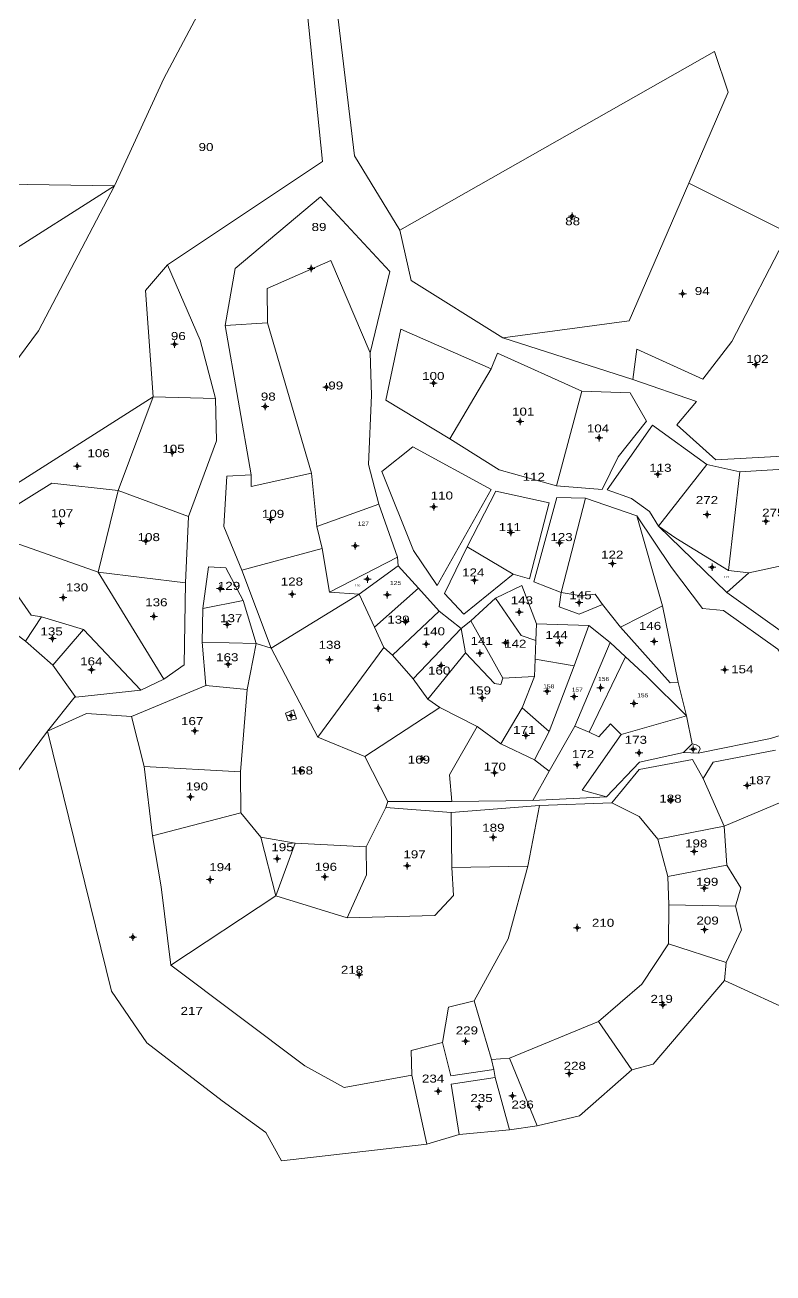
# Model space of a CAD drawing. Header units: metres. Extents: x 550510 to 551644, y 1836484 to 1837530.
# Drawn here: x 551008.6 to 551261.1, y 1836730.6 to 1837151.7 of the extents above; entities that cross this region are included whole.
import ezdxf

# ---------------------------------------------------------------- set-up
doc = ezdxf.new("R2010")
doc.units = ezdxf.units.M
doc.header["$LTSCALE"] = 1.1
doc.layers.add('10', color=7, linetype='Continuous', lineweight=13)
doc.layers.add('11', color=7, linetype='Continuous', lineweight=13)
doc.layers.add('15', color=7, linetype='Continuous')

msp = doc.modelspace()

# ---------------------------------------------------------------- hatches: boundary and pattern name
at = {"layer": '11'}
for points in [[(551193.414, 1837087.202, 1), (551193.114, 1837087.202, 1)], [(551105.371, 1837069.509, 1), (551105.071, 1837069.509, 1)], [(551230.706, 1837061.011, 1), (551230.406, 1837061.011, 1)], [(551059.287, 1837043.945, 1), (551058.987, 1837043.945, 1)], [(551255.385, 1837037.102, 1), (551255.085, 1837037.102, 1)], [(551110.513, 1837029.516, 1), (551110.213, 1837029.516, 1)], [(551146.662, 1837030.853, 1), (551146.362, 1837030.853, 1)], [(551089.849, 1837022.943, 1), (551089.549, 1837022.943, 1)], [(551175.878, 1837017.918, 1), (551175.578, 1837017.918, 1)], [(551202.495, 1837012.389, 1), (551202.195, 1837012.389, 1)], [(551058.517, 1837007.374, 1), (551058.217, 1837007.374, 1)], [(551026.458, 1837002.824, 1), (551026.158, 1837002.824, 1)], [(551222.305, 1837000.095, 1), (551222.005, 1837000.095, 1)], [(551146.713, 1836989.089, 1), (551146.413, 1836989.089, 1)], [(551020.84, 1836983.521, 1), (551020.54, 1836983.521, 1)], [(551091.672, 1836984.842, 1), (551091.372, 1836984.842, 1)], [(551238.933, 1836986.499, 1), (551238.633, 1836986.499, 1)], [(551258.782, 1836984.236, 1), (551258.482, 1836984.236, 1)], [(551172.728, 1836980.398, 1), (551172.428, 1836980.398, 1)], [(551049.564, 1836977.511, 1), (551049.264, 1836977.511, 1)], [(551120.255, 1836975.931, 1), (551119.955, 1836975.931, 1)], [(551189.18, 1836976.933, 1), (551188.88, 1836976.933, 1)], [(551206.993, 1836969.927, 1), (551206.693, 1836969.927, 1)], [(551240.633, 1836968.702, 1), (551240.333, 1836968.702, 1)], [(551074.648, 1836961.517, 1), (551074.348, 1836961.517, 1)], [(551124.355, 1836964.711, 1), (551124.055, 1836964.711, 1)], [(551160.461, 1836964.3, 1), (551160.161, 1836964.3, 1)], [(551021.701, 1836958.477, 1), (551021.401, 1836958.477, 1)], [(551098.948, 1836959.575, 1), (551098.648, 1836959.575, 1)], [(551131.061, 1836959.425, 1), (551130.761, 1836959.425, 1)], [(551175.585, 1836953.605, 1), (551175.285, 1836953.605, 1)], [(551195.758, 1836956.757, 1), (551195.458, 1836956.757, 1)], [(551052.269, 1836952.142, 1), (551051.969, 1836952.142, 1)], [(551077.081, 1836949.403, 1), (551076.781, 1836949.403, 1)], [(551137.186, 1836950.445, 1), (551136.886, 1836950.445, 1)], [(551018.064, 1836944.662, 1), (551017.764, 1836944.662, 1)], [(551144.199, 1836942.786, 1), (551143.899, 1836942.786, 1)], [(551170.923, 1836943.245, 1), (551170.623, 1836943.245, 1)], [(551189.132, 1836943.201, 1), (551188.832, 1836943.201, 1)], [(551221.061, 1836943.655, 1), (551220.761, 1836943.655, 1)], [(551077.362, 1836935.981, 1), (551077.062, 1836935.981, 1)], [(551111.51, 1836937.493, 1), (551111.21, 1836937.493, 1)], [(551162.29, 1836939.673, 1), (551161.99, 1836939.673, 1)], [(551031.255, 1836934.124, 1), (551030.955, 1836934.124, 1)], [(551149.187, 1836935.575, 1), (551148.887, 1836935.575, 1)], [(551244.893, 1836934.135, 1), (551244.593, 1836934.135, 1)], [(551203.015, 1836928.07, 1), (551202.715, 1836928.07, 1)], [(551163.018, 1836924.585, 1), (551162.718, 1836924.585, 1)], [(551184.955, 1836926.846, 1), (551184.655, 1836926.846, 1)], [(551194.066, 1836925.077, 1), (551193.766, 1836925.077, 1)], [(551127.995, 1836921.193, 1), (551127.695, 1836921.193, 1)], [(551214.286, 1836922.73, 1), (551213.986, 1836922.73, 1)], [(551098.592, 1836918.637, 1), (551098.292, 1836918.637, 1)], [(551066.092, 1836913.501, 1), (551065.792, 1836913.501, 1)], [(551177.804, 1836911.942, 1), (551177.504, 1836911.942, 1)], [(551234.234, 1836907.289, 1), (551233.934, 1836907.289, 1)], [(551142.718, 1836904.052, 1), (551142.418, 1836904.052, 1)], [(551215.988, 1836906.082, 1), (551215.688, 1836906.082, 1)], [(551101.793, 1836900.054, 1), (551101.493, 1836900.054, 1)], [(551167.258, 1836899.352, 1), (551166.958, 1836899.352, 1)], [(551195.128, 1836902.009, 1), (551194.828, 1836902.009, 1)], [(551252.459, 1836895.092, 1), (551252.159, 1836895.092, 1)], [(551064.618, 1836891.235, 1), (551064.318, 1836891.235, 1)], [(551226.676, 1836890.169, 1), (551226.376, 1836890.169, 1)], [(551166.801, 1836877.574, 1), (551166.501, 1836877.574, 1)], [(551234.566, 1836872.841, 1), (551234.266, 1836872.841, 1)], [(551093.93, 1836870.363, 1), (551093.63, 1836870.363, 1)], [(551137.781, 1836867.961, 1), (551137.481, 1836867.961, 1)], [(551071.259, 1836863.292, 1), (551070.959, 1836863.292, 1)], [(551109.946, 1836864.262, 1), (551109.646, 1836864.262, 1)], [(551238.016, 1836860.415, 1), (551237.716, 1836860.415, 1)], [(551045.197, 1836843.885, 1), (551044.897, 1836843.885, 1)], [(551195.122, 1836847.077, 1), (551194.822, 1836847.077, 1)], [(551238.116, 1836846.442, 1), (551237.816, 1836846.442, 1)], [(551121.557, 1836831.211, 1), (551121.257, 1836831.211, 1)], [(551224.017, 1836821.009, 1), (551223.717, 1836821.009, 1)], [(551157.488, 1836808.785, 1), (551157.188, 1836808.785, 1)], [(551192.461, 1836797.858, 1), (551192.161, 1836797.858, 1)], [(551148.231, 1836791.913, 1), (551147.931, 1836791.913, 1)], [(551173.289, 1836790.311, 1), (551172.989, 1836790.311, 1)], [(551162.017, 1836786.58, 1), (551161.717, 1836786.58, 1)]]:
    msp.add_hatch(color=256, dxfattribs=at).paths.add_polyline_path(points)

# ---------------------------------------------------------------- linework, layer by layer
at = {"layer": '10'}
for p, q in [((550977.08, 1837058.07), (551038.83, 1837097.41)), ((551002.06, 1837097.99), (551038.83, 1837097.41)), ((551232.6, 1837098.27), (551266.13, 1837081.54)), ((551076.17, 1837050.27), (551090.52, 1837051.22)), ((551076.17, 1837050.27), (551084.96, 1836999.93)), ((551090.52, 1837051.22), (551105.36, 1837000.45)), ((551169.89, 1837046.12), (551213.76, 1837032.1)), ((551152.01, 1837012.07), (551165.95, 1837035.6)), ((550990.14, 1836986.91), (551051.87, 1837026.16)), ((551040.13, 1836994.62), (551051.87, 1837026.16)), ((551051.87, 1837026.16), (551072.94, 1837025.62)), ((551188, 1836996.18), (551196.49, 1837028.16)), ((551105.36, 1837000.45), (551107.08, 1836982.47)), ((551222.36, 1836982.53), (551238.74, 1837003.36)), ((551238.74, 1837003.36), (551249.86, 1837000.91)), ((551246.07, 1836967.61), (551249.86, 1837000.91)), ((551249.86, 1837000.91), (551270.35, 1837002.12)), ((551033.37, 1836967.02), (551040.13, 1836994.62)), ((551040.13, 1836994.62), (551063.85, 1836985.86)), ((551189.58, 1836960.21), (551197.8, 1836992.05)), ((551197.8, 1836992.05), (551215.14, 1836986.06)), ((551107.08, 1836982.47), (551128.04, 1836990.01)), ((551128.04, 1836990.01), (551134.33, 1836972.08)), ((551062.78, 1836963.5), (551063.85, 1836985.86)), ((551107.08, 1836982.47), (551108.96, 1836975)), ((551215.14, 1836986.06), (551223.74, 1836955.72)), ((551222.36, 1836982.53), (551245.5, 1836960.21)), ((550992.5, 1836981.39), (551033.37, 1836967.02)), ((551081.8, 1836967.7), (551108.96, 1836975)), ((551108.96, 1836975), (551111.44, 1836960.35)), ((551157.86, 1836975.57), (551173.35, 1836966.38)), ((551111.44, 1836960.35), (551134.33, 1836972.08)), ((551134.33, 1836972.08), (551134.6, 1836969.17)), ((551033.37, 1836967.02), (551062.78, 1836963.5)), ((551033.37, 1836967.02), (551055.52, 1836930.94)), ((551081.8, 1836967.7), (551091.67, 1836941.37)), ((551121.4, 1836959.63), (551134.6, 1836969.17)), ((551134.6, 1836969.17), (551141.47, 1836961.65)), ((551245.5, 1836960.21), (551252.85, 1836966.82)), ((551246.07, 1836967.61), (551252.85, 1836966.82)), ((551252.85, 1836966.82), (551266.96, 1836969.81)), ((551126.54, 1836948.45), (551141.47, 1836961.65)), ((551141.47, 1836961.65), (551148.35, 1836953.86)), ((551068.71, 1836954.77), (551082.28, 1836957.49)), ((551082.28, 1836957.49), (551086.71, 1836942.96)), ((551091.67, 1836941.37), (551121.4, 1836959.63)), ((551111.44, 1836960.35), (551121.4, 1836959.63)), ((551121.4, 1836959.63), (551126.54, 1836948.45)), ((551159.08, 1836950.62), (551167.39, 1836958.29)), ((551068.42, 1836943.42), (551068.71, 1836954.77)), ((551132.71, 1836939.09), (551148.35, 1836953.86)), ((551148.35, 1836953.86), (551155.88, 1836948.04)), ((551203.5, 1836956.1), (551209.64, 1836948.5)), ((551209.64, 1836948.5), (551223.74, 1836955.72)), ((551223.74, 1836955.72), (551229.05, 1836929.83)), ((550997.24, 1836952.45), (551008.83, 1836943.8)), ((551008.83, 1836943.8), (551014.25, 1836951.97)), ((551014.25, 1836951.97), (551028.42, 1836947.75)), ((551155.88, 1836948.04), (551159.08, 1836950.62)), ((551159.08, 1836950.62), (551169.84, 1836931.25)), ((551181.02, 1836943.99), (551181.24, 1836949.65)), ((551181.24, 1836949.65), (551198.95, 1836949.01)), ((551193.91, 1836935.41), (551198.95, 1836949.01)), ((551198.95, 1836949.01), (551206.12, 1836943.33)), ((551018.08, 1836935.68), (551028.42, 1836947.75)), ((551028.42, 1836947.75), (551047.77, 1836927.25)), ((551126.54, 1836948.45), (551129.78, 1836941.67)), ((551139.68, 1836931), (551155.88, 1836948.04)), ((551155.88, 1836948.04), (551157.32, 1836939.83)), ((551008.83, 1836943.8), (551018.08, 1836935.68)), ((551068.42, 1836943.42), (551086.71, 1836942.96)), ((551068.42, 1836943.42), (551069.63, 1836928.82)), ((551083.58, 1836927.42), (551086.71, 1836942.96)), ((551086.71, 1836942.96), (551091.67, 1836941.37)), ((551091.67, 1836941.37), (551107.43, 1836911.4)), ((551107.43, 1836911.4), (551129.78, 1836941.67)), ((551129.78, 1836941.67), (551132.71, 1836939.09)), ((551180.78, 1836937.66), (551181.02, 1836943.99)), ((551194.2, 1836915.05), (551206.12, 1836943.33)), ((551206.12, 1836943.33), (551211.26, 1836938.52)), ((551132.71, 1836939.09), (551139.68, 1836931)), ((551144.55, 1836924.18), (551157.32, 1836939.83)), ((551180.59, 1836931.83), (551180.78, 1836937.66)), ((551180.78, 1836937.66), (551193.91, 1836935.41)), ((551199.01, 1836913.08), (551211.26, 1836938.52)), ((551018.08, 1836935.68), (551025.64, 1836925.13)), ((551185.53, 1836913.24), (551193.91, 1836935.41)), ((551044.57, 1836918.38), (551069.63, 1836928.82)), ((551047.77, 1836927.25), (551055.52, 1836930.94)), ((551069.63, 1836928.82), (551083.58, 1836927.42)), ((551139.68, 1836931), (551144.55, 1836924.18)), ((551169.84, 1836931.25), (551180.59, 1836931.83)), ((551176.38, 1836921.23), (551180.59, 1836931.83)), ((551229.05, 1836929.83), (551231.82, 1836918.58)), ((551016.25, 1836913.44), (551025.64, 1836925.13)), ((551081.39, 1836899.62), (551083.58, 1836927.42)), ((551144.55, 1836924.18), (551148.61, 1836921.33)), ((551123.35, 1836904.8), (551148.61, 1836921.33)), ((551148.61, 1836921.33), (551161.27, 1836914.97)), ((551169.17, 1836909.14), (551176.38, 1836921.23)), ((551176.38, 1836921.23), (551185.53, 1836913.24)), ((551044.57, 1836918.38), (551048.87, 1836901.47)), ((551209.79, 1836912.29), (551231.82, 1836918.58)), ((551231.82, 1836918.58), (551233.73, 1836909.08)), ((551107.43, 1836911.4), (551123.35, 1836904.8)), ((551161.27, 1836914.97), (551169.17, 1836909.14)), ((551180.61, 1836903.75), (551185.53, 1836913.24)), ((551185.55, 1836899.95), (551194.2, 1836915.05)), ((551194.2, 1836915.05), (551199.01, 1836913.08)), ((551169.17, 1836909.14), (551180.61, 1836903.75)), ((551230.88, 1836906.19), (551233.73, 1836909.08)), ((551123.35, 1836904.8), (551131.04, 1836889.71)), ((551180.61, 1836903.75), (551185.55, 1836899.95)), ((551230.88, 1836906.19), (551235.79, 1836905.94)), ((551048.87, 1836901.47), (551081.39, 1836899.62)), ((551048.87, 1836901.47), (551051.68, 1836878.11)), ((551081.39, 1836899.62), (551081.44, 1836885.86)), ((551180.01, 1836890), (551185.55, 1836899.95)), ((551237.43, 1836897.43), (551244.52, 1836881.35)), ((551152.73, 1836889.61), (551180.01, 1836890)), ((551180.01, 1836890), (551204.85, 1836891.2)), ((551244.52, 1836881.35), (551268.25, 1836891.34)), ((551051.68, 1836878.11), (551081.44, 1836885.86)), ((551081.44, 1836885.86), (551088.24, 1836877.65)), ((551123.82, 1836874.41), (551130.43, 1836887.66)), ((551130.43, 1836887.66), (551131.04, 1836889.71)), ((551130.43, 1836887.66), (551152.46, 1836885.91)), ((551131.04, 1836889.71), (551152.73, 1836889.61)), ((551152.46, 1836885.91), (551182.25, 1836888.28)), ((551152.46, 1836885.91), (551152.63, 1836867.35)), ((551178.36, 1836867.8), (551182.25, 1836888.28)), ((551182.25, 1836888.28), (551206.63, 1836889.22)), ((551088.24, 1836877.65), (551099.83, 1836875.56)), ((551088.24, 1836877.65), (551093.27, 1836857.88)), ((551222.19, 1836876.94), (551244.52, 1836881.35)), ((551244.52, 1836881.35), (551245.41, 1836868.16)), ((551093.27, 1836857.88), (551099.83, 1836875.56)), ((551099.83, 1836875.56), (551123.82, 1836874.41)), ((551222.19, 1836876.94), (551225.54, 1836864.39)), ((551152.63, 1836867.35), (551178.36, 1836867.8)), ((551225.54, 1836864.39), (551245.41, 1836868.16)), ((551225.54, 1836864.39), (551225.88, 1836854.75)), ((551057.83, 1836834.45), (551093.27, 1836857.88)), ((551093.27, 1836857.88), (551117.39, 1836850.42)), ((551225.83, 1836841.63), (551225.88, 1836854.75)), ((551225.88, 1836854.75), (551248.4, 1836854.32)), ((551225.83, 1836841.63), (551245.24, 1836835.29)), ((551244.66, 1836829.22), (551245.24, 1836835.29)), ((551244.66, 1836829.22), (551273.76, 1836815.89)), ((551160.24, 1836822.37), (551166.01, 1836802.6)), ((551172.1, 1836803.05), (551202.21, 1836815.39)), ((551202.21, 1836815.39), (551213.41, 1836799.1)), ((551166.01, 1836802.6), (551172.1, 1836803.05)), ((551166.01, 1836802.6), (551166.87, 1836799.26)), ((551172.1, 1836803.05), (551181.52, 1836780.21)), ((551139.19, 1836797.32), (551144.24, 1836774.03)), ((551166.87, 1836799.26), (551167.28, 1836796.52)), ((551167.28, 1836796.52), (551172.08, 1836778.84)), ((551144.24, 1836774.03), (551155.17, 1836777.33)), ((551155.17, 1836777.33), (551172.08, 1836778.84)), ((551172.08, 1836778.84), (551181.52, 1836780.21))]:
    msp.add_line(p, q, dxfattribs=at)
for points in [[(551170.98, 1837496.37), (551199.86, 1837477.95), (551202.77, 1837466.74), (551197.25, 1837455.46), (551183.32, 1837441.28), (551135.8, 1837409.96), (551091.09, 1837380.07), (551078.6, 1837362.1), (551077.67, 1837307.31), (551075.07, 1837283.4), (551088.01, 1837249.79), (551089.79, 1837207.66), (551080.99, 1837181.75), (551055.49, 1837133.59), (551038.83, 1837097.41)], [(551056.75, 1837070.77), (551109.04, 1837105.59), (551102.72, 1837167.45), (551106.24, 1837233.73), (551111.36, 1837280.95)], [(551112.69, 1837167.86), (551119.85, 1837107.53), (551135.16, 1837082.48)], [(551135.16, 1837082.48), (551241.27, 1837142.76), (551245.86, 1837129.02), (551232.6, 1837098.27)], [(550979.54, 1837004.83), (550995.73, 1837025.12), (551013.27, 1837048.48), (551038.83, 1837097.41)], [(551169.89, 1837046.12), (551212.56, 1837051.8), (551232.6, 1837098.27)], [(551125.08, 1837041.05), (551131.72, 1837068.46), (551108.36, 1837093.7), (551079.62, 1837069.56), (551076.17, 1837050.27)], [(551135.16, 1837082.48), (551138.92, 1837065.51), (551169.89, 1837046.12)], [(551213.76, 1837032.1), (551215.07, 1837042.27), (551237.32, 1837032.17), (551247.17, 1837044.86), (551266.13, 1837081.54)], [(551090.52, 1837051.22), (551090.34, 1837062.73), (551111.82, 1837072.17), (551125.08, 1837041.05)], [(551051.87, 1837026.16), (551049.31, 1837062.14), (551056.75, 1837070.77)], [(551056.75, 1837070.77), (551067.78, 1837045.36), (551072.94, 1837025.62)], [(551152.01, 1837012.07), (551130.45, 1837025.05), (551135.48, 1837049.02), (551165.95, 1837035.6)], [(551125.08, 1837041.05), (551125.56, 1837026.82), (551124.59, 1837003.32), (551128.04, 1836990.01)], [(551165.95, 1837035.6), (551168.09, 1837040.96), (551196.49, 1837028.16)], [(551213.76, 1837032.1), (551235.23, 1837024.6), (551228.64, 1837016.71), (551241.72, 1837005), (551272.46, 1837006.66)], [(551072.94, 1837025.62), (551073.24, 1837011.32), (551063.85, 1836985.86)], [(551196.49, 1837028.16), (551212.9, 1837027.58), (551218.39, 1837018.05), (551208.79, 1837005.92), (551203.36, 1836994.96), (551188, 1836996.18)], [(551222.36, 1836982.53), (551219.39, 1836987.49), (551213.34, 1836991.91), (551205.14, 1836994.84), (551220.33, 1837016.61), (551238.74, 1837003.36)], [(551152.01, 1837012.07), (551168.69, 1837001.54), (551188, 1836996.18)], [(551081.8, 1836967.7), (551075.8, 1836982.4), (551076.79, 1836999.47), (551084.96, 1836999.93)], [(551084.96, 1836999.93), (551084.96, 1836995.98), (551105.36, 1837000.45)], [(550992.5, 1836981.39), (551017.72, 1836997.02), (551040.13, 1836994.62)], [(551173.35, 1836966.38), (551178.87, 1836964.81), (551185.54, 1836990.48), (551167.5, 1836994.35), (551157.86, 1836975.57)], [(551189.58, 1836960.21), (551180.38, 1836963.73), (551188.13, 1836992.23), (551197.8, 1836992.05)], [(551235.79, 1836905.94), (551260.16, 1836910.9), (551271.37, 1836914.38), (551270.94, 1836921.67), (551274.29, 1836923.7), (551262.72, 1836941.02), (551244.36, 1836954.12), (551237.21, 1836954.76), (551226.84, 1836968.62), (551215.14, 1836986.06)], [(551222.36, 1836982.53), (551228.2, 1836978.48), (551246.07, 1836967.61)], [(551157.86, 1836975.57), (551150.19, 1836959.81), (551156.67, 1836952.92), (551173.35, 1836966.38)], [(551068.71, 1836954.77), (551070.55, 1836968.82), (551076.44, 1836968.49), (551082.28, 1836957.49)], [(551055.52, 1836930.94), (551062.42, 1836935.83), (551062.78, 1836963.5)], [(551167.39, 1836958.29), (551176.31, 1836962.53), (551181.24, 1836949.65)], [(551004.7, 1836961.33), (551010.76, 1836952.5), (551014.25, 1836951.97)], [(551167.39, 1836958.29), (551176.12, 1836945.71), (551181.02, 1836943.99)], [(551189.58, 1836960.21), (551188.91, 1836955.4), (551195.66, 1836952.88), (551203.5, 1836956.1)], [(551189.58, 1836960.21), (551196.34, 1836959.08), (551201.04, 1836959.65), (551203.5, 1836956.1)], [(551245.5, 1836960.21), (551265.87, 1836945.72), (551291.79, 1836912.59)], [(551209.64, 1836948.5), (551226.29, 1836929.69), (551229.05, 1836929.83)], [(551157.32, 1836939.83), (551167.04, 1836929.49), (551169.24, 1836929.19), (551169.84, 1836931.25)], [(551211.26, 1836938.52), (551218.46, 1836931.86), (551231.82, 1836918.58)], [(551025.64, 1836925.13), (551025.8, 1836924.91), (551047.77, 1836927.25)], [(551016.25, 1836913.44), (551029.4, 1836919.4), (551044.57, 1836918.38)], [(551199.01, 1836913.08), (551202.26, 1836911.48), (551206.23, 1836915.92), (551209.79, 1836912.29)], [(550939.97, 1836632.31), (550956.3, 1836644.01), (550968.8, 1836658), (550970.2, 1836671.44), (550966.88, 1836689.39), (550960.07, 1836697.2), (550955.92, 1836709.3), (550956.19, 1836754.76), (550945.26, 1836770.93), (550960.38, 1836789.94), (550980.04, 1836803.83), (550989.17, 1836813.9), (550990.67, 1836822.47), (550981.61, 1836830.69), (550976.42, 1836833.12), (550967.06, 1836849.08), (550978.79, 1836869.41), (550989.29, 1836877.15), (551016.25, 1836913.44)], [(551016.25, 1836913.44), (551037.89, 1836825.69), (551049.73, 1836808.26), (551075.16, 1836788.67), (551089.92, 1836777.92), (551095.21, 1836768.37), (551144.24, 1836774.03)], [(551152.73, 1836889.61), (551151.9, 1836898.67), (551161.27, 1836914.97)], [(551204.85, 1836891.2), (551196.6, 1836893.53), (551209.79, 1836912.29)], [(551233.73, 1836909.08), (551235.14, 1836908.78), (551236.14, 1836908.23), (551236.48, 1836907.46), (551235.79, 1836905.94)], [(551237.43, 1836897.43), (551240.88, 1836902.9), (551261.93, 1836906.96)], [(551204.85, 1836891.2), (551216.04, 1836902.95), (551230.88, 1836906.19)], [(551206.63, 1836889.22), (551215.93, 1836900.44), (551233.92, 1836903.86), (551237.43, 1836897.43)], [(551206.63, 1836889.22), (551215.88, 1836884.59), (551222.19, 1836876.94)], [(551051.68, 1836878.11), (551054.65, 1836860.82), (551057.83, 1836834.45)], [(551123.82, 1836874.41), (551123.83, 1836864.89), (551117.39, 1836850.42)], [(551117.39, 1836850.42), (551146.93, 1836851.14), (551153.19, 1836857.95), (551152.63, 1836867.35)], [(551160.24, 1836822.37), (551171.74, 1836843.32), (551178.36, 1836867.8)], [(551245.41, 1836868.16), (551250.24, 1836860.56), (551248.4, 1836854.32)], [(551245.24, 1836835.29), (551250.4, 1836846.36), (551248.4, 1836854.32)], [(551202.21, 1836815.39), (551216.79, 1836828.06), (551225.83, 1836841.63)], [(551057.83, 1836834.45), (551103.04, 1836800.42), (551116.36, 1836793.13), (551139.19, 1836797.32)], [(551213.41, 1836799.1), (551220.64, 1836801.01), (551244.66, 1836829.22)], [(551149.48, 1836808.37), (551151.59, 1836820.22), (551160.24, 1836822.37)], [(551139.19, 1836797.32), (551139, 1836805.65), (551149.48, 1836808.37)], [(551149.48, 1836808.37), (551152.35, 1836797.14), (551166.87, 1836799.26)], [(551181.52, 1836780.21), (551195.73, 1836783.61), (551213.41, 1836799.1)], [(551155.17, 1836777.33), (551152.5, 1836794.3), (551167.28, 1836796.52)]]:
    msp.add_lwpolyline(points, dxfattribs=at)
for points in [[(551165.92, 1836994.96), (551147.73, 1836962.51), (551139.7, 1836974.33), (551129.08, 1837000.97), (551139.52, 1837009.35)], [(551100.3, 1836917.57), (551097.5, 1836916.87), (551096.56, 1836919.49), (551099.3, 1836920.56)]]:
    msp.add_lwpolyline(points, close=True, dxfattribs=at)
at = {"layer": '11'}
for p, q in [((551193.26, 1837088.45), (551193.26, 1837087.83)), ((551192.64, 1837087.2), (551192.01, 1837087.2)), ((551193.26, 1837086.58), (551193.26, 1837085.95)), ((551194.51, 1837087.2), (551193.89, 1837087.2)), ((551104.6, 1837069.51), (551103.97, 1837069.51)), ((551105.22, 1837070.76), (551105.22, 1837070.13)), ((551105.22, 1837068.88), (551105.22, 1837068.26)), ((551106.47, 1837069.51), (551105.85, 1837069.51)), ((551229.93, 1837061.01), (551229.31, 1837061.01)), ((551230.56, 1837062.26), (551230.56, 1837061.64)), ((551230.56, 1837060.39), (551230.56, 1837059.76)), ((551231.81, 1837061.01), (551231.18, 1837061.01)), ((551058.51, 1837043.94), (551057.89, 1837043.94)), ((551059.14, 1837045.19), (551059.14, 1837044.57)), ((551059.14, 1837043.32), (551059.14, 1837042.69)), ((551060.39, 1837043.94), (551059.76, 1837043.94)), ((551255.24, 1837038.35), (551255.24, 1837037.73)), ((551254.61, 1837037.1), (551253.99, 1837037.1)), ((551255.24, 1837036.48), (551255.24, 1837035.85)), ((551256.49, 1837037.1), (551255.86, 1837037.1)), ((551109.74, 1837029.52), (551109.11, 1837029.52)), ((551110.36, 1837030.77), (551110.36, 1837030.14)), ((551110.36, 1837028.89), (551110.36, 1837028.27)), ((551111.61, 1837029.52), (551110.99, 1837029.52)), ((551145.89, 1837030.85), (551145.26, 1837030.85)), ((551146.51, 1837032.1), (551146.51, 1837031.48)), ((551146.51, 1837030.23), (551146.51, 1837029.6)), ((551147.76, 1837030.85), (551147.14, 1837030.85)), ((551089.07, 1837022.94), (551088.45, 1837022.94)), ((551089.7, 1837024.19), (551089.7, 1837023.57)), ((551089.7, 1837022.32), (551089.7, 1837021.69)), ((551090.95, 1837022.94), (551090.32, 1837022.94)), ((551175.1, 1837017.92), (551174.48, 1837017.92)), ((551175.73, 1837019.17), (551175.73, 1837018.54)), ((551175.73, 1837017.29), (551175.73, 1837016.67)), ((551176.98, 1837017.92), (551176.35, 1837017.92)), ((551201.72, 1837012.39), (551201.09, 1837012.39)), ((551202.34, 1837013.64), (551202.34, 1837013.01)), ((551203.59, 1837012.39), (551202.97, 1837012.39)), ((551058.37, 1837008.62), (551058.37, 1837008)), ((551202.34, 1837011.76), (551202.34, 1837011.14)), ((551026.31, 1837004.07), (551026.31, 1837003.45)), ((551057.74, 1837007.37), (551057.12, 1837007.37)), ((551058.37, 1837006.75), (551058.37, 1837006.12)), ((551059.62, 1837007.37), (551058.99, 1837007.37)), ((551025.68, 1837002.82), (551025.06, 1837002.82)), ((551026.31, 1837002.2), (551026.31, 1837001.57)), ((551027.56, 1837002.82), (551026.93, 1837002.82)), ((551221.53, 1837000.1), (551220.91, 1837000.1)), ((551222.16, 1837001.35), (551222.16, 1837000.72)), ((551222.16, 1836999.47), (551222.16, 1836998.85)), ((551223.41, 1837000.1), (551222.78, 1837000.1)), ((551145.94, 1836989.09), (551145.31, 1836989.09)), ((551146.56, 1836990.34), (551146.56, 1836989.71)), ((551146.56, 1836988.46), (551146.56, 1836987.84)), ((551147.81, 1836989.09), (551147.19, 1836989.09)), ((551238.78, 1836987.75), (551238.78, 1836987.12)), ((551020.07, 1836983.52), (551019.44, 1836983.52)), ((551020.69, 1836984.77), (551020.69, 1836984.15)), ((551020.69, 1836982.9), (551020.69, 1836982.27)), ((551021.94, 1836983.52), (551021.32, 1836983.52)), ((551090.9, 1836984.84), (551090.27, 1836984.84)), ((551091.52, 1836986.09), (551091.52, 1836985.47)), ((551091.52, 1836984.22), (551091.52, 1836983.59)), ((551092.77, 1836984.84), (551092.15, 1836984.84)), ((551238.16, 1836986.5), (551237.53, 1836986.5)), ((551238.78, 1836985.87), (551238.78, 1836985.25)), ((551240.03, 1836986.5), (551239.41, 1836986.5)), ((551258.01, 1836984.24), (551257.38, 1836984.24)), ((551258.63, 1836985.49), (551258.63, 1836984.86)), ((551258.63, 1836983.61), (551258.63, 1836982.99)), ((551259.88, 1836984.24), (551259.26, 1836984.24)), ((551049.41, 1836978.76), (551049.41, 1836978.14)), ((551171.95, 1836980.4), (551171.33, 1836980.4)), ((551172.58, 1836981.65), (551172.58, 1836981.02)), ((551172.58, 1836979.77), (551172.58, 1836979.15)), ((551173.83, 1836980.4), (551173.2, 1836980.4)), ((551048.79, 1836977.51), (551048.16, 1836977.51)), ((551049.41, 1836976.89), (551049.41, 1836976.26)), ((551050.66, 1836977.51), (551050.04, 1836977.51)), ((551119.48, 1836975.93), (551118.86, 1836975.93)), ((551120.11, 1836977.18), (551120.11, 1836976.56)), ((551120.11, 1836975.31), (551120.11, 1836974.68)), ((551121.36, 1836975.93), (551120.73, 1836975.93)), ((551188.4, 1836976.93), (551187.78, 1836976.93)), ((551189.03, 1836978.18), (551189.03, 1836977.56)), ((551189.03, 1836976.31), (551189.03, 1836975.68)), ((551190.28, 1836976.93), (551189.65, 1836976.93)), ((551206.22, 1836969.93), (551205.59, 1836969.93)), ((551206.84, 1836971.18), (551206.84, 1836970.55)), ((551208.09, 1836969.93), (551207.47, 1836969.93)), ((551240.48, 1836969.95), (551240.48, 1836969.33)), ((551124.21, 1836965.96), (551124.21, 1836965.34)), ((551206.84, 1836969.3), (551206.84, 1836968.68)), ((551239.86, 1836968.7), (551239.23, 1836968.7)), ((551240.48, 1836968.08), (551240.48, 1836967.45)), ((551241.73, 1836968.7), (551241.11, 1836968.7)), ((551073.87, 1836961.52), (551073.25, 1836961.52)), ((551074.5, 1836962.77), (551074.5, 1836962.14)), ((551075.75, 1836961.52), (551075.12, 1836961.52)), ((551123.58, 1836964.71), (551122.96, 1836964.71)), ((551124.21, 1836964.09), (551124.21, 1836963.46)), ((551125.46, 1836964.71), (551124.83, 1836964.71)), ((551159.69, 1836964.3), (551159.06, 1836964.3)), ((551160.31, 1836965.55), (551160.31, 1836964.92)), ((551160.31, 1836963.67), (551160.31, 1836963.05)), ((551161.56, 1836964.3), (551160.94, 1836964.3)), ((551020.93, 1836958.48), (551020.3, 1836958.48)), ((551021.55, 1836959.73), (551021.55, 1836959.1)), ((551021.55, 1836957.85), (551021.55, 1836957.23)), ((551022.8, 1836958.48), (551022.18, 1836958.48)), ((551074.5, 1836960.89), (551074.5, 1836960.27)), ((551098.17, 1836959.58), (551097.55, 1836959.58)), ((551098.8, 1836960.83), (551098.8, 1836960.2)), ((551098.8, 1836958.95), (551098.8, 1836958.33)), ((551100.05, 1836959.58), (551099.42, 1836959.58)), ((551130.29, 1836959.43), (551129.66, 1836959.43)), ((551130.91, 1836960.68), (551130.91, 1836960.05)), ((551130.91, 1836958.8), (551130.91, 1836958.18)), ((551132.16, 1836959.43), (551131.54, 1836959.43)), ((551195.61, 1836958.01), (551195.61, 1836957.38)), ((551052.12, 1836953.39), (551052.12, 1836952.77)), ((551174.81, 1836953.6), (551174.19, 1836953.6)), ((551175.44, 1836954.85), (551175.44, 1836954.23)), ((551175.44, 1836952.98), (551175.44, 1836952.35)), ((551176.69, 1836953.6), (551176.06, 1836953.6)), ((551194.98, 1836956.76), (551194.36, 1836956.76)), ((551195.61, 1836956.13), (551195.61, 1836955.51)), ((551196.86, 1836956.76), (551196.23, 1836956.76)), ((551051.49, 1836952.14), (551050.87, 1836952.14)), ((551052.12, 1836951.52), (551052.12, 1836950.89)), ((551053.37, 1836952.14), (551052.74, 1836952.14)), ((551076.31, 1836949.4), (551075.68, 1836949.4)), ((551076.93, 1836950.65), (551076.93, 1836950.03)), ((551076.93, 1836948.78), (551076.93, 1836948.15)), ((551078.18, 1836949.4), (551077.56, 1836949.4)), ((551136.41, 1836950.45), (551135.79, 1836950.45)), ((551137.04, 1836951.7), (551137.04, 1836951.07)), ((551137.04, 1836949.82), (551137.04, 1836949.2)), ((551138.29, 1836950.45), (551137.66, 1836950.45)), ((551017.29, 1836944.66), (551016.66, 1836944.66)), ((551017.91, 1836945.91), (551017.91, 1836945.29)), ((551019.16, 1836944.66), (551018.54, 1836944.66)), ((551220.91, 1836944.9), (551220.91, 1836944.28)), ((551017.91, 1836944.04), (551017.91, 1836943.41)), ((551143.42, 1836942.79), (551142.8, 1836942.79)), ((551144.05, 1836944.04), (551144.05, 1836943.41)), ((551144.05, 1836942.16), (551144.05, 1836941.54)), ((551145.3, 1836942.79), (551144.67, 1836942.79)), ((551162.14, 1836940.92), (551162.14, 1836940.3)), ((551170.15, 1836943.24), (551169.52, 1836943.24)), ((551170.77, 1836944.49), (551170.77, 1836943.87)), ((551170.77, 1836942.62), (551170.77, 1836941.99)), ((551172.02, 1836943.24), (551171.4, 1836943.24)), ((551188.36, 1836943.2), (551187.73, 1836943.2)), ((551188.98, 1836944.45), (551188.98, 1836943.83)), ((551188.98, 1836942.58), (551188.98, 1836941.95)), ((551190.23, 1836943.2), (551189.61, 1836943.2)), ((551220.29, 1836943.65), (551219.66, 1836943.65)), ((551220.91, 1836943.03), (551220.91, 1836942.4)), ((551222.16, 1836943.65), (551221.54, 1836943.65)), ((551077.21, 1836937.23), (551077.21, 1836936.61)), ((551110.74, 1836937.49), (551110.11, 1836937.49)), ((551111.36, 1836938.74), (551111.36, 1836938.12)), ((551111.36, 1836936.87), (551111.36, 1836936.24)), ((551112.61, 1836937.49), (551111.99, 1836937.49)), ((551149.04, 1836936.83), (551149.04, 1836936.2)), ((551161.52, 1836939.67), (551160.89, 1836939.67)), ((551162.14, 1836939.05), (551162.14, 1836938.42)), ((551163.39, 1836939.67), (551162.77, 1836939.67)), ((551030.48, 1836934.12), (551029.86, 1836934.12)), ((551031.11, 1836935.37), (551031.11, 1836934.75)), ((551031.11, 1836933.5), (551031.11, 1836932.87)), ((551032.36, 1836934.12), (551031.73, 1836934.12)), ((551076.59, 1836935.98), (551075.96, 1836935.98)), ((551077.21, 1836935.36), (551077.21, 1836934.73)), ((551078.46, 1836935.98), (551077.84, 1836935.98)), ((551148.41, 1836935.58), (551147.79, 1836935.58)), ((551149.04, 1836934.95), (551149.04, 1836934.33)), ((551150.29, 1836935.58), (551149.66, 1836935.58)), ((551244.12, 1836934.14), (551243.49, 1836934.14)), ((551244.74, 1836935.39), (551244.74, 1836934.76)), ((551244.74, 1836933.51), (551244.74, 1836932.89)), ((551245.99, 1836934.14), (551245.37, 1836934.14)), ((551184.8, 1836928.1), (551184.8, 1836927.47)), ((551202.24, 1836928.07), (551201.62, 1836928.07)), ((551202.87, 1836929.32), (551202.87, 1836928.69)), ((551204.12, 1836928.07), (551203.49, 1836928.07)), ((551162.24, 1836924.59), (551161.62, 1836924.59)), ((551162.87, 1836925.84), (551162.87, 1836925.21)), ((551162.87, 1836923.96), (551162.87, 1836923.34)), ((551164.12, 1836924.59), (551163.49, 1836924.59)), ((551184.18, 1836926.85), (551183.55, 1836926.85)), ((551184.8, 1836926.22), (551184.8, 1836925.6)), ((551186.05, 1836926.85), (551185.43, 1836926.85)), ((551193.29, 1836925.08), (551192.67, 1836925.08)), ((551193.92, 1836926.33), (551193.92, 1836925.7)), ((551193.92, 1836924.45), (551193.92, 1836923.83)), ((551195.17, 1836925.08), (551194.54, 1836925.08)), ((551202.87, 1836927.44), (551202.87, 1836926.82)), ((551214.14, 1836923.98), (551214.14, 1836923.36)), ((551098.44, 1836919.89), (551098.44, 1836919.26)), ((551127.22, 1836921.19), (551126.6, 1836921.19)), ((551127.85, 1836922.44), (551127.85, 1836921.82)), ((551127.85, 1836920.57), (551127.85, 1836919.94)), ((551129.1, 1836921.19), (551128.47, 1836921.19)), ((551213.51, 1836922.73), (551212.89, 1836922.73)), ((551214.14, 1836922.11), (551214.14, 1836921.48)), ((551215.39, 1836922.73), (551214.76, 1836922.73)), ((551097.82, 1836918.64), (551097.19, 1836918.64)), ((551098.44, 1836918.01), (551098.44, 1836917.39)), ((551099.69, 1836918.64), (551099.07, 1836918.64)), ((551065.32, 1836913.5), (551064.69, 1836913.5)), ((551065.94, 1836914.75), (551065.94, 1836914.13)), ((551065.94, 1836912.88), (551065.94, 1836912.25)), ((551067.19, 1836913.5), (551066.57, 1836913.5)), ((551177.03, 1836911.94), (551176.4, 1836911.94)), ((551177.65, 1836913.19), (551177.65, 1836912.57)), ((551177.65, 1836911.32), (551177.65, 1836910.69)), ((551178.9, 1836911.94), (551178.28, 1836911.94)), ((551215.84, 1836907.33), (551215.84, 1836906.71)), ((551233.46, 1836907.29), (551232.83, 1836907.29)), ((551234.08, 1836908.54), (551234.08, 1836907.91)), ((551234.08, 1836906.66), (551234.08, 1836906.04)), ((551235.33, 1836907.29), (551234.71, 1836907.29)), ((551141.94, 1836904.05), (551141.32, 1836904.05)), ((551142.57, 1836905.3), (551142.57, 1836904.68)), ((551142.57, 1836903.43), (551142.57, 1836902.8)), ((551143.82, 1836904.05), (551143.19, 1836904.05)), ((551194.98, 1836903.26), (551194.98, 1836902.63)), ((551215.21, 1836906.08), (551214.59, 1836906.08)), ((551215.84, 1836905.46), (551215.84, 1836904.83)), ((551217.09, 1836906.08), (551216.46, 1836906.08)), ((551101.02, 1836900.05), (551100.39, 1836900.05)), ((551101.64, 1836901.3), (551101.64, 1836900.68)), ((551101.64, 1836899.43), (551101.64, 1836898.8)), ((551102.89, 1836900.05), (551102.27, 1836900.05)), ((551166.48, 1836899.35), (551165.86, 1836899.35)), ((551167.11, 1836900.6), (551167.11, 1836899.98)), ((551167.11, 1836898.73), (551167.11, 1836898.1)), ((551168.36, 1836899.35), (551167.73, 1836899.35)), ((551194.35, 1836902.01), (551193.73, 1836902.01)), ((551194.98, 1836901.38), (551194.98, 1836900.76)), ((551196.23, 1836902.01), (551195.6, 1836902.01)), ((551251.68, 1836895.09), (551251.06, 1836895.09)), ((551252.31, 1836896.34), (551252.31, 1836895.72)), ((551252.31, 1836894.47), (551252.31, 1836893.84)), ((551253.56, 1836895.09), (551252.93, 1836895.09)), ((551063.84, 1836891.23), (551063.22, 1836891.23)), ((551064.47, 1836892.48), (551064.47, 1836891.86)), ((551064.47, 1836890.61), (551064.47, 1836889.98)), ((551065.72, 1836891.23), (551065.09, 1836891.23)), ((551225.9, 1836890.17), (551225.28, 1836890.17)), ((551226.53, 1836891.42), (551226.53, 1836890.79)), ((551227.78, 1836890.17), (551227.15, 1836890.17)), ((551226.53, 1836889.54), (551226.53, 1836888.92)), ((551166.03, 1836877.57), (551165.4, 1836877.57)), ((551166.65, 1836878.82), (551166.65, 1836878.2)), ((551167.9, 1836877.57), (551167.28, 1836877.57)), ((551166.65, 1836876.95), (551166.65, 1836876.32)), ((551234.42, 1836874.09), (551234.42, 1836873.47)), ((551093.15, 1836870.36), (551092.53, 1836870.36)), ((551093.78, 1836871.61), (551093.78, 1836870.99)), ((551093.78, 1836869.74), (551093.78, 1836869.11)), ((551095.03, 1836870.36), (551094.4, 1836870.36)), ((551137.63, 1836869.21), (551137.63, 1836868.59)), ((551233.79, 1836872.84), (551233.17, 1836872.84)), ((551234.42, 1836872.22), (551234.42, 1836871.59)), ((551235.67, 1836872.84), (551235.04, 1836872.84)), ((551071.11, 1836864.54), (551071.11, 1836863.92)), ((551109.8, 1836865.51), (551109.8, 1836864.89)), ((551137.01, 1836867.96), (551136.38, 1836867.96)), ((551137.63, 1836867.34), (551137.63, 1836866.71)), ((551138.88, 1836867.96), (551138.26, 1836867.96)), ((551070.48, 1836863.29), (551069.86, 1836863.29)), ((551071.11, 1836862.67), (551071.11, 1836862.04)), ((551072.36, 1836863.29), (551071.73, 1836863.29)), ((551109.17, 1836864.26), (551108.55, 1836864.26)), ((551109.8, 1836863.64), (551109.8, 1836863.01)), ((551111.05, 1836864.26), (551110.42, 1836864.26)), ((551237.24, 1836860.42), (551236.62, 1836860.42)), ((551237.87, 1836861.67), (551237.87, 1836861.04)), ((551239.12, 1836860.42), (551238.49, 1836860.42)), ((551237.87, 1836859.79), (551237.87, 1836859.17)), ((551194.97, 1836848.33), (551194.97, 1836847.7)), ((551237.97, 1836847.69), (551237.97, 1836847.07)), ((551044.42, 1836843.88), (551043.8, 1836843.88)), ((551045.05, 1836845.14), (551045.05, 1836844.51)), ((551046.3, 1836843.88), (551045.67, 1836843.88)), ((551194.35, 1836847.08), (551193.72, 1836847.08)), ((551194.97, 1836846.45), (551194.97, 1836845.83)), ((551196.22, 1836847.08), (551195.6, 1836847.08)), ((551237.34, 1836846.44), (551236.72, 1836846.44)), ((551237.97, 1836845.82), (551237.97, 1836845.19)), ((551239.22, 1836846.44), (551238.59, 1836846.44)), ((551045.05, 1836843.26), (551045.05, 1836842.64)), ((551120.78, 1836831.21), (551120.16, 1836831.21)), ((551121.41, 1836832.46), (551121.41, 1836831.84)), ((551122.66, 1836831.21), (551122.03, 1836831.21)), ((551121.41, 1836830.59), (551121.41, 1836829.96)), ((551223.24, 1836821.01), (551222.62, 1836821.01)), ((551223.87, 1836822.26), (551223.87, 1836821.63)), ((551223.87, 1836820.38), (551223.87, 1836819.76)), ((551225.12, 1836821.01), (551224.49, 1836821.01)), ((551157.34, 1836810.03), (551157.34, 1836809.41)), ((551156.71, 1836808.78), (551156.09, 1836808.78)), ((551157.34, 1836808.16), (551157.34, 1836807.53)), ((551158.59, 1836808.78), (551157.96, 1836808.78)), ((551191.69, 1836797.86), (551191.06, 1836797.86)), ((551192.31, 1836799.11), (551192.31, 1836798.48)), ((551192.31, 1836797.23), (551192.31, 1836796.61)), ((551193.56, 1836797.86), (551192.94, 1836797.86)), ((551148.08, 1836793.16), (551148.08, 1836792.54)), ((551147.46, 1836791.91), (551146.83, 1836791.91)), ((551148.08, 1836791.29), (551148.08, 1836790.66)), ((551149.33, 1836791.91), (551148.71, 1836791.91)), ((551172.51, 1836790.31), (551171.89, 1836790.31)), ((551173.14, 1836791.56), (551173.14, 1836790.94)), ((551173.14, 1836789.69), (551173.14, 1836789.06)), ((551174.39, 1836790.31), (551173.76, 1836790.31)), ((551161.24, 1836786.58), (551160.62, 1836786.58)), ((551161.87, 1836787.83), (551161.87, 1836787.21)), ((551161.87, 1836785.96), (551161.87, 1836785.33)), ((551163.12, 1836786.58), (551162.49, 1836786.58))]:
    msp.add_line(p, q, dxfattribs=at)
for points in [[(551193.26, 1837087.83), (551192.64, 1837087.2), (551193.26, 1837086.58), (551193.89, 1837087.2)], [(551105.22, 1837070.13), (551104.6, 1837069.51), (551105.22, 1837068.88), (551105.85, 1837069.51)], [(551230.56, 1837061.64), (551229.93, 1837061.01), (551230.56, 1837060.39), (551231.18, 1837061.01)], [(551059.14, 1837044.57), (551058.51, 1837043.94), (551059.14, 1837043.32), (551059.76, 1837043.94)], [(551255.24, 1837037.73), (551254.61, 1837037.1), (551255.24, 1837036.48), (551255.86, 1837037.1)], [(551110.36, 1837030.14), (551109.74, 1837029.52), (551110.36, 1837028.89), (551110.99, 1837029.52)], [(551146.51, 1837031.48), (551145.89, 1837030.85), (551146.51, 1837030.23), (551147.14, 1837030.85)], [(551089.7, 1837023.57), (551089.07, 1837022.94), (551089.7, 1837022.32), (551090.32, 1837022.94)], [(551175.73, 1837018.54), (551175.1, 1837017.92), (551175.73, 1837017.29), (551176.35, 1837017.92)], [(551202.34, 1837013.01), (551201.72, 1837012.39), (551202.34, 1837011.76), (551202.97, 1837012.39)], [(551058.37, 1837008), (551057.74, 1837007.37), (551058.37, 1837006.75), (551058.99, 1837007.37)], [(551026.31, 1837003.45), (551025.68, 1837002.82), (551026.31, 1837002.2), (551026.93, 1837002.82)], [(551222.16, 1837000.72), (551221.53, 1837000.1), (551222.16, 1836999.47), (551222.78, 1837000.1)], [(551146.56, 1836989.71), (551145.94, 1836989.09), (551146.56, 1836988.46), (551147.19, 1836989.09)], [(551238.78, 1836987.12), (551238.16, 1836986.5), (551238.78, 1836985.87), (551239.41, 1836986.5)], [(551020.69, 1836984.15), (551020.07, 1836983.52), (551020.69, 1836982.9), (551021.32, 1836983.52)], [(551091.52, 1836985.47), (551090.9, 1836984.84), (551091.52, 1836984.22), (551092.15, 1836984.84)], [(551258.63, 1836984.86), (551258.01, 1836984.24), (551258.63, 1836983.61), (551259.26, 1836984.24)], [(551172.58, 1836981.02), (551171.95, 1836980.4), (551172.58, 1836979.77), (551173.2, 1836980.4)], [(551049.41, 1836978.14), (551048.79, 1836977.51), (551049.41, 1836976.89), (551050.04, 1836977.51)], [(551120.11, 1836976.56), (551119.48, 1836975.93), (551120.11, 1836975.31), (551120.73, 1836975.93)], [(551189.03, 1836977.56), (551188.4, 1836976.93), (551189.03, 1836976.31), (551189.65, 1836976.93)], [(551206.84, 1836970.55), (551206.22, 1836969.93), (551206.84, 1836969.3), (551207.47, 1836969.93)], [(551240.48, 1836969.33), (551239.86, 1836968.7), (551240.48, 1836968.08), (551241.11, 1836968.7)], [(551074.5, 1836962.14), (551073.87, 1836961.52), (551074.5, 1836960.89), (551075.12, 1836961.52)], [(551124.21, 1836965.34), (551123.58, 1836964.71), (551124.21, 1836964.09), (551124.83, 1836964.71)], [(551160.31, 1836964.92), (551159.69, 1836964.3), (551160.31, 1836963.67), (551160.94, 1836964.3)], [(551021.55, 1836959.1), (551020.93, 1836958.48), (551021.55, 1836957.85), (551022.18, 1836958.48)], [(551098.8, 1836960.2), (551098.17, 1836959.58), (551098.8, 1836958.95), (551099.42, 1836959.58)], [(551130.91, 1836960.05), (551130.29, 1836959.43), (551130.91, 1836958.8), (551131.54, 1836959.43)], [(551195.61, 1836957.38), (551194.98, 1836956.76), (551195.61, 1836956.13), (551196.23, 1836956.76)], [(551175.44, 1836954.23), (551174.81, 1836953.6), (551175.44, 1836952.98), (551176.06, 1836953.6)], [(551052.12, 1836952.77), (551051.49, 1836952.14), (551052.12, 1836951.52), (551052.74, 1836952.14)], [(551076.93, 1836950.03), (551076.31, 1836949.4), (551076.93, 1836948.78), (551077.56, 1836949.4)], [(551137.04, 1836951.07), (551136.41, 1836950.45), (551137.04, 1836949.82), (551137.66, 1836950.45)], [(551017.91, 1836945.29), (551017.29, 1836944.66), (551017.91, 1836944.04), (551018.54, 1836944.66)], [(551144.05, 1836943.41), (551143.42, 1836942.79), (551144.05, 1836942.16), (551144.67, 1836942.79)], [(551170.77, 1836943.87), (551170.15, 1836943.24), (551170.77, 1836942.62), (551171.4, 1836943.24)], [(551188.98, 1836943.83), (551188.36, 1836943.2), (551188.98, 1836942.58), (551189.61, 1836943.2)], [(551220.91, 1836944.28), (551220.29, 1836943.65), (551220.91, 1836943.03), (551221.54, 1836943.65)], [(551077.21, 1836936.61), (551076.59, 1836935.98), (551077.21, 1836935.36), (551077.84, 1836935.98)], [(551111.36, 1836938.12), (551110.74, 1836937.49), (551111.36, 1836936.87), (551111.99, 1836937.49)], [(551149.04, 1836936.2), (551148.41, 1836935.58), (551149.04, 1836934.95), (551149.66, 1836935.58)], [(551162.14, 1836940.3), (551161.52, 1836939.67), (551162.14, 1836939.05), (551162.77, 1836939.67)], [(551031.11, 1836934.75), (551030.48, 1836934.12), (551031.11, 1836933.5), (551031.73, 1836934.12)], [(551244.74, 1836934.76), (551244.12, 1836934.14), (551244.74, 1836933.51), (551245.37, 1836934.14)], [(551202.87, 1836928.69), (551202.24, 1836928.07), (551202.87, 1836927.44), (551203.49, 1836928.07)], [(551162.87, 1836925.21), (551162.24, 1836924.59), (551162.87, 1836923.96), (551163.49, 1836924.59)], [(551184.8, 1836927.47), (551184.18, 1836926.85), (551184.8, 1836926.22), (551185.43, 1836926.85)], [(551193.92, 1836925.7), (551193.29, 1836925.08), (551193.92, 1836924.45), (551194.54, 1836925.08)], [(551127.85, 1836921.82), (551127.22, 1836921.19), (551127.85, 1836920.57), (551128.47, 1836921.19)], [(551214.14, 1836923.36), (551213.51, 1836922.73), (551214.14, 1836922.11), (551214.76, 1836922.73)], [(551098.44, 1836919.26), (551097.82, 1836918.64), (551098.44, 1836918.01), (551099.07, 1836918.64)], [(551065.94, 1836914.13), (551065.32, 1836913.5), (551065.94, 1836912.88), (551066.57, 1836913.5)], [(551177.65, 1836912.57), (551177.03, 1836911.94), (551177.65, 1836911.32), (551178.28, 1836911.94)], [(551215.84, 1836906.71), (551215.21, 1836906.08), (551215.84, 1836905.46), (551216.46, 1836906.08)], [(551234.08, 1836907.91), (551233.46, 1836907.29), (551234.08, 1836906.66), (551234.71, 1836907.29)], [(551142.57, 1836904.68), (551141.94, 1836904.05), (551142.57, 1836903.43), (551143.19, 1836904.05)], [(551194.98, 1836902.63), (551194.35, 1836902.01), (551194.98, 1836901.38), (551195.6, 1836902.01)], [(551101.64, 1836900.68), (551101.02, 1836900.05), (551101.64, 1836899.43), (551102.27, 1836900.05)], [(551167.11, 1836899.98), (551166.48, 1836899.35), (551167.11, 1836898.73), (551167.73, 1836899.35)], [(551252.31, 1836895.72), (551251.68, 1836895.09), (551252.31, 1836894.47), (551252.93, 1836895.09)], [(551064.47, 1836891.86), (551063.84, 1836891.23), (551064.47, 1836890.61), (551065.09, 1836891.23)], [(551226.53, 1836890.79), (551225.9, 1836890.17), (551226.53, 1836889.54), (551227.15, 1836890.17)], [(551166.65, 1836878.2), (551166.03, 1836877.57), (551166.65, 1836876.95), (551167.28, 1836877.57)], [(551234.42, 1836873.47), (551233.79, 1836872.84), (551234.42, 1836872.22), (551235.04, 1836872.84)], [(551093.78, 1836870.99), (551093.15, 1836870.36), (551093.78, 1836869.74), (551094.4, 1836870.36)], [(551109.8, 1836864.89), (551109.17, 1836864.26), (551109.8, 1836863.64), (551110.42, 1836864.26)], [(551137.63, 1836868.59), (551137.01, 1836867.96), (551137.63, 1836867.34), (551138.26, 1836867.96)], [(551071.11, 1836863.92), (551070.48, 1836863.29), (551071.11, 1836862.67), (551071.73, 1836863.29)], [(551237.87, 1836861.04), (551237.24, 1836860.42), (551237.87, 1836859.79), (551238.49, 1836860.42)], [(551194.97, 1836847.7), (551194.35, 1836847.08), (551194.97, 1836846.45), (551195.6, 1836847.08)], [(551045.05, 1836844.51), (551044.42, 1836843.88), (551045.05, 1836843.26), (551045.67, 1836843.88)], [(551237.97, 1836847.07), (551237.34, 1836846.44), (551237.97, 1836845.82), (551238.59, 1836846.44)], [(551121.41, 1836831.84), (551120.78, 1836831.21), (551121.41, 1836830.59), (551122.03, 1836831.21)], [(551223.87, 1836821.63), (551223.24, 1836821.01), (551223.87, 1836820.38), (551224.49, 1836821.01)], [(551157.34, 1836809.41), (551156.71, 1836808.78), (551157.34, 1836808.16), (551157.96, 1836808.78)], [(551192.31, 1836798.48), (551191.69, 1836797.86), (551192.31, 1836797.23), (551192.94, 1836797.86)], [(551148.08, 1836792.54), (551147.46, 1836791.91), (551148.08, 1836791.29), (551148.71, 1836791.91)], [(551173.14, 1836790.94), (551172.51, 1836790.31), (551173.14, 1836789.69), (551173.76, 1836790.31)], [(551161.87, 1836787.21), (551161.24, 1836786.58), (551161.87, 1836785.96), (551162.49, 1836786.58)]]:
    msp.add_lwpolyline(points, close=True, dxfattribs=at)
for centre in [(551193.264, 1837087.202), (551105.221, 1837069.509), (551230.556, 1837061.011), (551059.137, 1837043.945), (551255.235, 1837037.102), (551110.363, 1837029.516), (551146.512, 1837030.853), (551089.699, 1837022.943), (551175.728, 1837017.918), (551202.345, 1837012.389), (551058.367, 1837007.374), (551026.308, 1837002.824), (551222.155, 1837000.095), (551146.563, 1836989.089), (551020.69, 1836983.521), (551091.522, 1836984.842), (551238.783, 1836986.499), (551258.632, 1836984.236), (551172.578, 1836980.398), (551049.414, 1836977.511), (551120.105, 1836975.931), (551189.03, 1836976.933), (551206.843, 1836969.927), (551240.483, 1836968.702), (551074.498, 1836961.517), (551124.205, 1836964.711), (551160.311, 1836964.3), (551021.551, 1836958.477), (551098.798, 1836959.575), (551130.911, 1836959.425), (551175.435, 1836953.605), (551195.608, 1836956.757), (551052.119, 1836952.142), (551076.931, 1836949.403), (551137.036, 1836950.445), (551017.914, 1836944.662), (551144.049, 1836942.786), (551170.773, 1836943.245), (551188.982, 1836943.201), (551220.911, 1836943.655), (551077.212, 1836935.981), (551111.36, 1836937.493), (551162.14, 1836939.673), (551031.105, 1836934.124), (551149.037, 1836935.575), (551244.743, 1836934.135), (551202.865, 1836928.07), (551162.868, 1836924.585), (551184.805, 1836926.846), (551193.916, 1836925.077), (551127.845, 1836921.193), (551214.136, 1836922.73), (551098.442, 1836918.637), (551065.942, 1836913.501), (551177.654, 1836911.942), (551234.084, 1836907.289), (551142.568, 1836904.052), (551215.838, 1836906.082), (551101.643, 1836900.054), (551167.108, 1836899.352), (551194.978, 1836902.009), (551252.309, 1836895.092), (551064.468, 1836891.235), (551226.526, 1836890.169), (551166.651, 1836877.574), (551234.416, 1836872.841), (551093.78, 1836870.363), (551137.631, 1836867.961), (551071.109, 1836863.292), (551109.796, 1836864.262), (551237.866, 1836860.415), (551045.047, 1836843.885), (551194.972, 1836847.077), (551237.966, 1836846.442), (551121.407, 1836831.211), (551223.867, 1836821.009), (551157.338, 1836808.785), (551192.311, 1836797.858), (551148.081, 1836791.913), (551173.139, 1836790.311), (551161.867, 1836786.58)]:
    msp.add_circle(centre, 0.15, dxfattribs=at)

# ---------------------------------------------------------------- texts
at = {"layer": '15', "width": 1.25}
for s, height, p in [('90', 2.7, (551067.23, 1837109.14)), ('89', 2.7, (551105.35, 1837082.17)), ('88', 2.7, (551190.93, 1837084.11)), ('94', 2.7, (551234.64, 1837060.55)), ('96', 2.7, (551057.88, 1837045.37)), ('102', 2.7, (551252.02, 1837037.67)), ('100', 2.7, (551142.66, 1837031.88)), ('99', 2.7, (551111, 1837028.68)), ('98', 2.7, (551088.23, 1837024.95)), ('101', 2.7, (551172.98, 1837019.87)), ('104', 2.7, (551198.23, 1837014.2)), ('106', 2.7, (551029.73, 1837005.84)), ('105', 2.7, (551055, 1837007.33)), ('113', 2.7, (551219.28, 1837000.9)), ('112', 2.7, (551176.58, 1836997.88)), ('110', 2.7, (551145.54, 1836991.56)), ('272', 2.7, (551234.99, 1836990.02)), ('107', 2.7, (551017.4, 1836985.57)), ('109', 2.7, (551088.58, 1836985.38)), ('275', 2.7, (551257.38, 1836985.78)), ('127', 1.35, (551120.95, 1836982.77)), ('111', 2.7, (551168.47, 1836980.88)), ('108', 2.7, (551046.66, 1836977.52)), ('123', 2.7, (551185.92, 1836977.53)), ('122', 2.7, (551203.03, 1836971.61)), ('124', 2.7, (551156.14, 1836965.59)), ('121', 0.675, (551244.48, 1836965.04)), ('130', 2.7, (551022.44, 1836960.55)), ('129', 2.7, (551073.74, 1836961.08)), ('128', 2.7, (551094.95, 1836962.53)), ('126', 0.675, (551119.93, 1836962.21)), ('125', 1.35, (551131.8, 1836962.73)), ('136', 2.7, (551049.22, 1836955.53)), ('143', 2.7, (551172.55, 1836956.19)), ('145', 2.7, (551192.32, 1836957.89)), ('137', 2.7, (551074.49, 1836950.17)), ('139', 2.7, (551130.9, 1836949.69)), ('146', 2.7, (551215.79, 1836947.57)), ('135', 2.7, (551013.87, 1836945.7)), ('140', 2.7, (551142.85, 1836945.73)), ('141', 2.7, (551159, 1836942.52)), ('144', 2.7, (551184.25, 1836944.49)), ('138', 2.7, (551107.71, 1836941.18)), ('142', 2.7, (551170.31, 1836941.54)), ('164', 2.7, (551027.27, 1836935.6)), ('163', 2.7, (551073.15, 1836936.99)), ('160', 2.7, (551144.64, 1836932.49)), ('154', 2.7, (551246.92, 1836932.93)), ('159', 2.7, (551158.37, 1836925.78)), ('158', 1.35, (551183.51, 1836927.84)), ('157', 1.35, (551193.11, 1836926.72)), ('156', 1.35, (551202.01, 1836930.33)), ('161', 2.7, (551125.65, 1836923.52)), ('155', 1.35, (551215.23, 1836924.82)), ('167', 2.7, (551061.3, 1836915.44)), ('162', 0.325, (551097.93, 1836918.71)), ('171', 2.7, (551173.35, 1836912.48)), ('173', 2.7, (551211, 1836909.12)), ('172', 2.7, (551193.17, 1836904.3)), ('174', 0.675, (551233.27, 1836907.16)), ('169', 2.7, (551137.79, 1836902.44)), ('170', 2.7, (551163.41, 1836900.07)), ('168', 2.7, (551098.31, 1836898.79)), ('187', 2.7, (551252.87, 1836895.5)), ('190', 2.7, (551062.89, 1836893.38)), ('188', 2.7, (551222.69, 1836889.27)), ('189', 2.7, (551162.92, 1836879.46)), ('195', 2.7, (551091.78, 1836872.9)), ('197', 2.7, (551136.33, 1836870.49)), ('198', 2.7, (551231.37, 1836874.17)), ('194', 2.7, (551070.84, 1836866.16)), ('196', 2.7, (551106.42, 1836866.28)), ('199', 2.7, (551235.06, 1836861.22)), ('210', 2.7, (551199.94, 1836847.38)), ('209', 2.7, (551235.22, 1836848.14)), ('218', 2.7, (551115.24, 1836831.53)), ('219', 2.7, (551219.71, 1836821.71)), ('217', 2.7, (551061.14, 1836817.65)), ('229', 2.7, (551153.99, 1836811.07)), ('228', 2.7, (551190.4, 1836799.14)), ('234', 2.7, (551142.59, 1836794.81)), ('235', 2.7, (551158.94, 1836788.25)), ('236', 2.7, (551172.8, 1836786.05))]:
    msp.add_text(s, height=height, dxfattribs=at).set_placement(p)

doc.saveas('drawing.dxf')
